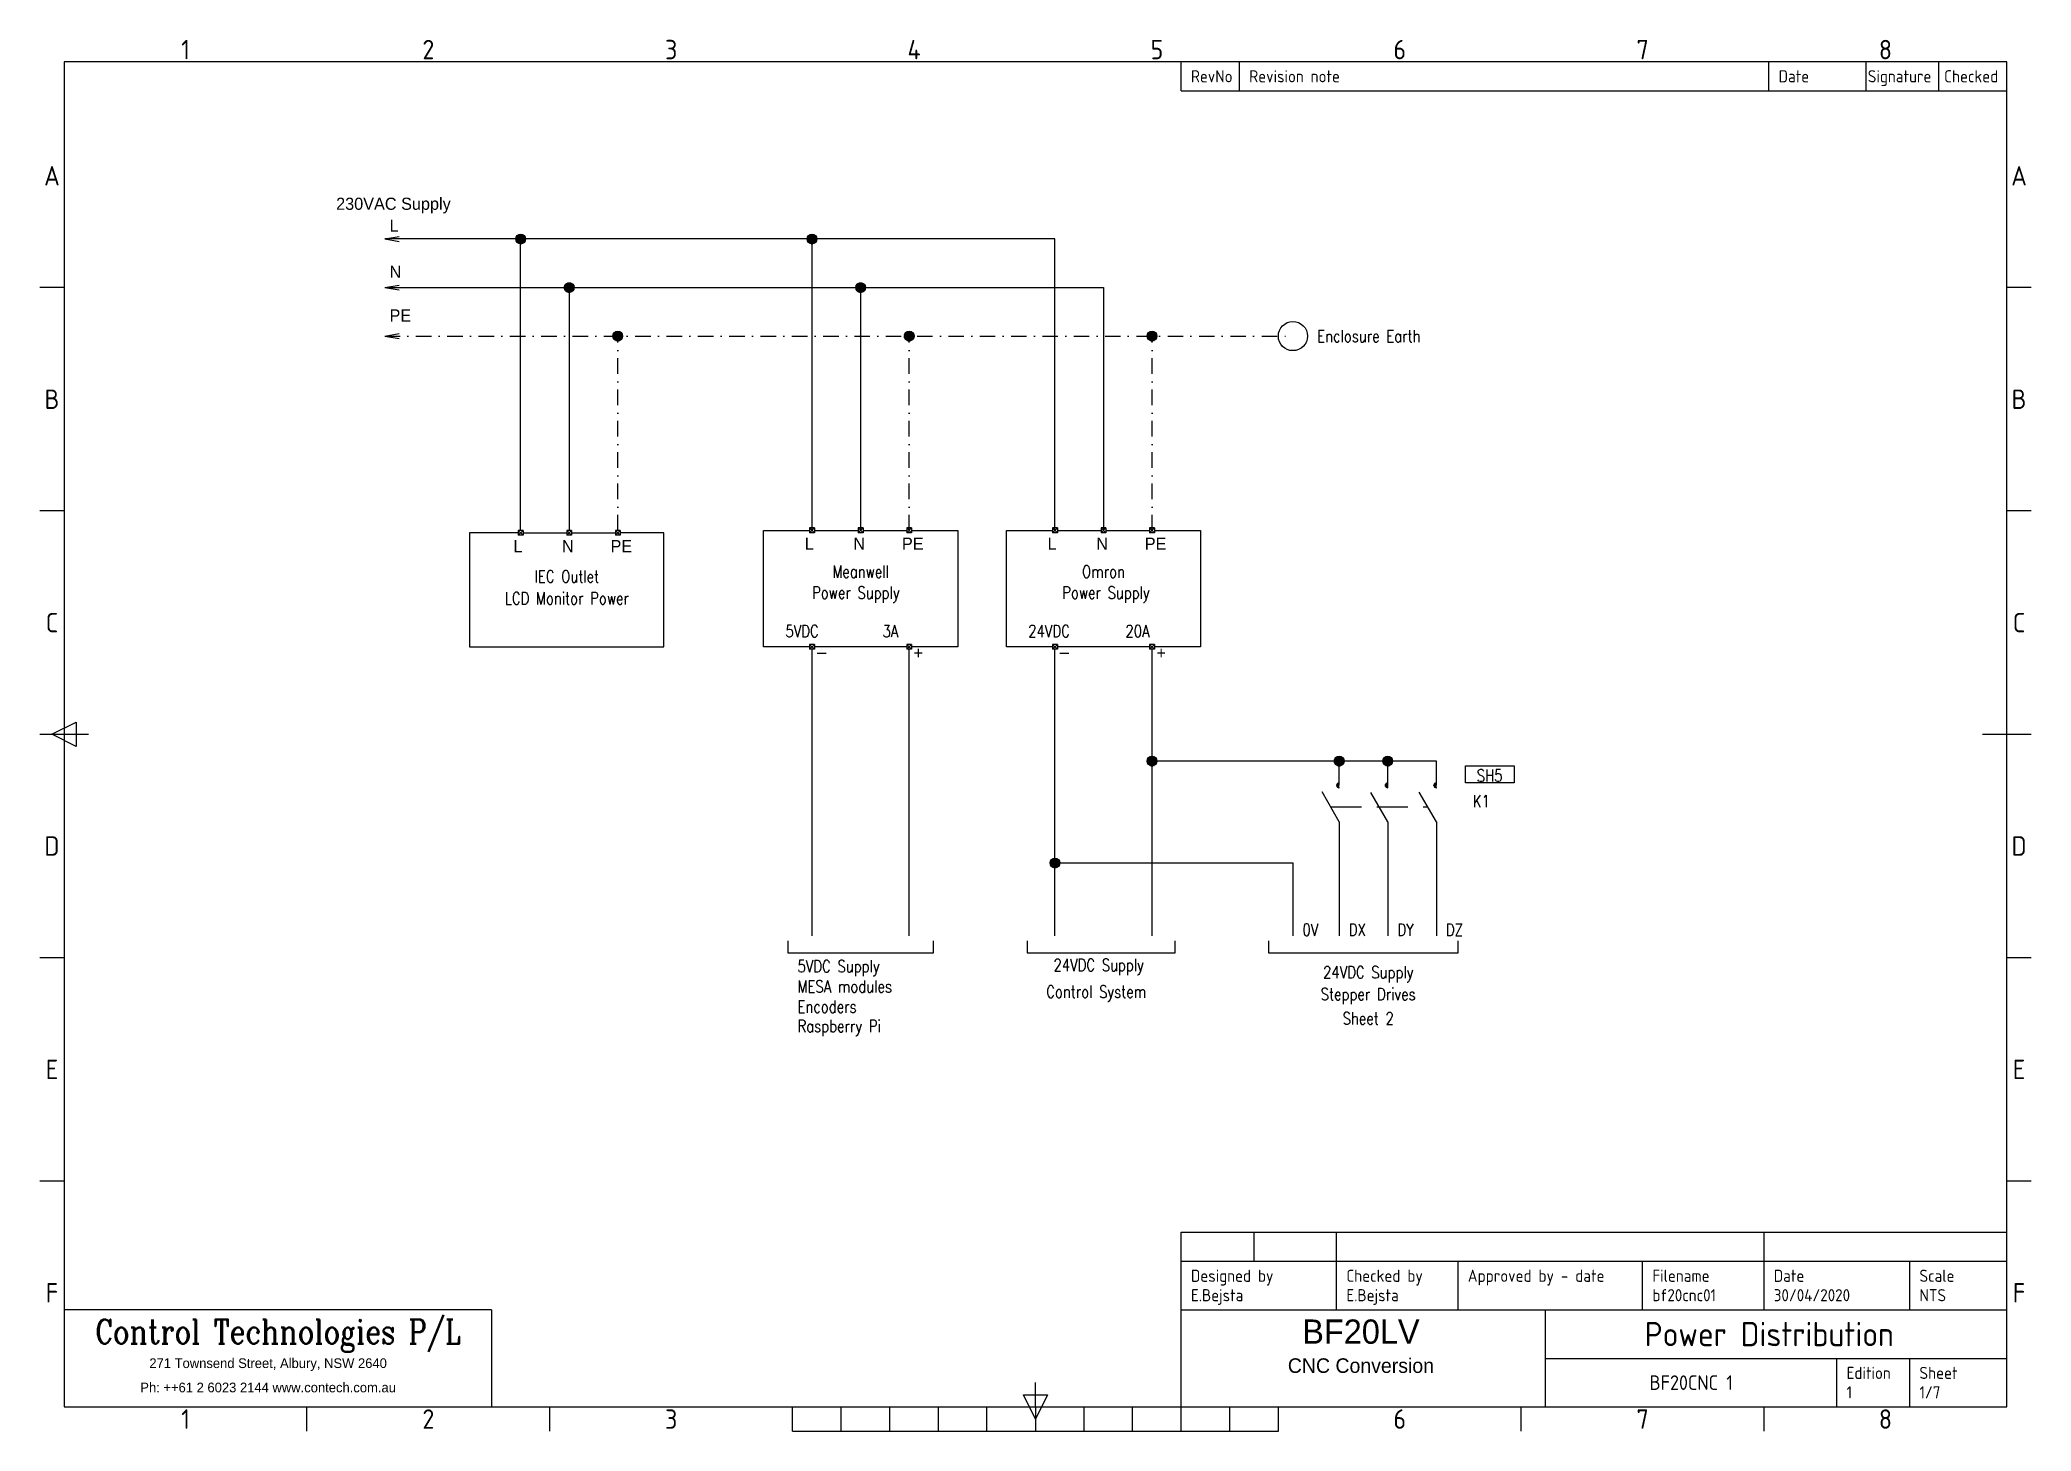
# Model space of a CAD drawing. Extents: x 5 to 415, y 5 to 292.
import ezdxf
from ezdxf.enums import TextEntityAlignment as Align

# ---------------------------------------------------------------- set-up
doc = ezdxf.new("R2010")
doc.units = 0
doc.linetypes.add('DASHDOT', pattern=[25.4, 12.7, -6.35, 0, -6.35])
doc.linetypes.add('DASHEDX2', pattern=[38.1, 25.4, -12.7])
doc.layers.get('0').update_dxf_attribs({"linetype": 'CONTINUOUS'})
for name, color, linetype in [('FRAME025', 7, 'CONTINUOUS'), ('FRAME050', 6, 'CONTINUOUS'), ('FRAME070', 5, 'CONTINUOUS')]:
    doc.layers.add(name, color=color, linetype=linetype)
doc.styles.add('ISOCP', font='isocp.shx')
doc.styles.add('ROMAN', font='romanc.shx', dxfattribs={"width": 0.8})
doc.styles.add('SIMPLEX', font='simplex.shx', dxfattribs={"width": 0.8})
pattern_1 = [(0, (242.531765, -47.25), (0, 0.0873125), [0.0635, -0.0238125]), (90, (242.531765, -47.25), (-0.0873125, 5e-18), [0.0635, -0.0238125])]

# ---------------------------------------------------------------- blocks, each defined once
blk = doc.blocks.new('CT_FRAME')
at = {"layer": 'FRAME050'}
for p, q in [((10, 240.5), (5, 240.5)), ((415, 240.5), (410, 240.5)), ((10, 194.5), (5, 194.5)), ((415, 194.5), (410, 194.5)), ((5, 148.5), (15, 148.5)), ((7.5, 148.5), (12.5, 151)), ((12.5, 146), (7.5, 148.5)), ((12.5, 151), (12.5, 146)), ((405, 148.5), (415, 148.5)), ((10, 102.5), (5, 102.5)), ((415, 102.5), (410, 102.5)), ((10, 56.5), (5, 56.5)), ((415, 56.5), (410, 56.5)), ((207.5, 12.5), (212.5, 12.5)), ((210, 7.5), (207.5, 12.5)), ((210, 10), (210, 15)), ((212.5, 12.5), (210, 7.5)), ((60, 5), (60, 10)), ((110, 5), (110, 10)), ((160, 5), (160, 10)), ((170, 5), (170, 10)), ((180, 5), (180, 10)), ((190, 5), (190, 10)), ((200, 5), (200, 10)), ((210, 10), (210, 5)), ((220, 5), (220, 10)), ((230, 5), (230, 10)), ((240, 5), (240, 10)), ((250, 5), (250, 10)), ((260, 5), (260, 10)), ((310, 5), (310, 10)), ((360, 5), (360, 10)), ((160, 5), (260, 5))]:
    blk.add_line(p, q, dxfattribs=at)
at = {"layer": 'FRAME070'}
for p, q in [((410, 287), (10, 287)), ((10, 287), (10, 10)), ((240, 281), (240, 287)), ((252, 281), (252, 287)), ((361, 281), (361, 287)), ((381, 281), (381, 287)), ((396, 281), (396, 287)), ((410, 10), (410, 287)), ((240, 281), (410, 281)), ((240, 46), (410, 46)), ((240, 40), (240, 46)), ((255, 40), (255, 46)), ((272, 40), (272, 46)), ((360, 40), (360, 46)), ((240, 40), (410, 40)), ((240, 10), (240, 40)), ((272, 30), (272, 40)), ((297, 30), (297, 40)), ((335, 30), (335, 40)), ((360, 30), (360, 40)), ((390, 30), (390, 40)), ((98, 30), (10, 30)), ((98, 30), (98, 10)), ((240, 30), (410, 30)), ((315, 10), (315, 30)), ((315, 20), (410, 20)), ((375, 10), (375, 20)), ((390, 10), (390, 20)), ((10, 10), (410, 10))]:
    blk.add_line(p, q, dxfattribs=at)
at = {"layer": 'FRAME025', "style": 'ISOCP'}
for s, p in [('RevNo', (242, 284)), ('Revision note', (254, 284)), ('Date', (363, 284)), ('Signature', (381.36, 284)), ('Checked', (397.08, 284)), ('Designed by', (242, 37)), ('Checked by', (274, 37)), ('Approved by - date', (299, 37)), ('Filename', (337, 37)), ('Date', (362, 37)), ('Scale', (392, 37)), ('Edition', (377, 17)), ('Sheet', (392, 17))]:
    blk.add_text(s, height=2.5, dxfattribs=at).set_placement(p, align=Align.MIDDLE_LEFT)
at = {"layer": 'FRAME025', "style": 'ROMAN', "width": 0.8}
blk.add_text('Control Technologies P/L', height=5, dxfattribs=at).set_placement((54, 28), align=Align.TOP_CENTER)
at = {"layer": 'FRAME025'}
for s, p in [('271 Townsend Street, Albury, NSW 2640', (52, 20)), ('Ph: ++61 2 6023 2144 www.contech.com.au', (52, 15))]:
    blk.add_text(s, height=2, dxfattribs=at).set_placement(p, align=Align.TOP_CENTER)
at = {"layer": 'FRAME025', "style": 'ISOCP', "flags": 8}
for tag, p in [('DESIGNED_BY', (242, 33)), ('CHECKED_BY', (274, 33)), ('APPROVED_BY_DATE', (299, 33)), ('FILENAME', (337, 33)), ('DATE', (362, 33)), ('SCALE', (392, 33)), ('EDITION', (377, 13)), ('SHEET', (392, 13))]:
    blk.add_attdef(tag, text='', height=2.5, dxfattribs=at).set_placement(p, align=Align.MIDDLE_LEFT)
at = {"layer": 'FRAME050', "style": 'ISOCP'}
for s, p in [('1', (35, 289.5)), ('2', (85, 289.5)), ('3', (135, 289.5)), ('4', (185, 289.5)), ('5', (235, 289.5)), ('6', (285, 289.5)), ('7', (335, 289.5)), ('8', (385, 289.5)), ('A', (7.5, 263.5)), ('A', (412.5, 263.5)), ('B', (7.5, 217.5)), ('B', (412.5, 217.5)), ('C', (7.5, 171.5)), ('C', (412.5, 171.5)), ('D', (7.5, 125.5)), ('D', (412.5, 125.5)), ('E', (7.5, 79.5)), ('E', (412.5, 79.5)), ('F', (7.5, 33.5)), ('F', (412.5, 33.5)), ('1', (35, 7.5)), ('2', (85, 7.5)), ('3', (135, 7.5)), ('6', (285, 7.5)), ('7', (335, 7.5)), ('8', (385, 7.5))]:
    blk.add_text(s, height=4, dxfattribs=at).set_placement(p, align=Align.MIDDLE)
at = {"layer": 'FRAME050', "flags": 8}
for tag, height, p in [('OWNER_1', 5, (277, 23)), ('OWNER_2', 3, (277, 17)), ('OWNER_3', 3, (277, 12))]:
    blk.add_attdef(tag, text='', height=height, dxfattribs=at).set_placement(p, align=Align.CENTER)
at = {"layer": 'FRAME050', "style": 'ISOCP', "flags": 8}
for tag, height, p in [('TITLE', 5, (362.5, 25)), ('DRAWING_NUMBER', 3, (345, 15))]:
    blk.add_attdef(tag, text='', height=height, dxfattribs=at).set_placement(p, align=Align.MIDDLE)

msp = doc.modelspace()

# ---------------------------------------------------------------- hatches: boundary and pattern name
at = {"linetype": 'Continuous'}
h = msp.add_hatch(dxfattribs=at)
h.set_pattern_fill('ANGLE', color=256, scale=0.0125, style=0)
h.set_pattern_definition([(0, (14, 20.5), (0, 0.0873125), [0.0635, -0.0238125]), (90, (14, 20.5), (-0.0873125, 5e-18), [0.0635, -0.0238125])])
h.paths.add_polyline_path([(105, 250.5, 1), (103, 250.5, 1)])
h = msp.add_hatch(dxfattribs=at)
h.set_pattern_fill('ANGLE', color=256, scale=0.0125, style=0)
h.set_pattern_definition([(0, (74, 20.5), (0, 0.0873125), [0.0635, -0.0238125]), (90, (74, 20.5), (-0.0873125, 5e-18), [0.0635, -0.0238125])])
h.paths.add_polyline_path([(165, 250.5, 1), (163, 250.5, 1)])
h = msp.add_hatch(dxfattribs=at)
h.set_pattern_fill('ANGLE', color=256, scale=0.0125, style=0)
h.set_pattern_definition([(0, (24, 10.5), (0, 0.0873125), [0.0635, -0.0238125]), (90, (24, 10.5), (-0.0873125, 5e-18), [0.0635, -0.0238125])])
h.paths.add_polyline_path([(115, 240.5, 1), (113, 240.5, 1)])
h = msp.add_hatch(dxfattribs=at)
h.set_pattern_fill('ANGLE', color=256, scale=0.0125, style=0)
h.set_pattern_definition([(0, (84, 10.5), (0, 0.0873125), [0.0635, -0.0238125]), (90, (84, 10.5), (-0.0873125, 5e-18), [0.0635, -0.0238125])])
h.paths.add_polyline_path([(175, 240.5, 1), (173, 240.5, 1)])
h = msp.add_hatch(dxfattribs=at)
h.set_pattern_fill('ANGLE', color=256, scale=0.0125, style=0)
h.set_pattern_definition([(0, (34, 0.5), (0, 0.0873125), [0.0635, -0.0238125]), (90, (34, 0.5), (-0.0873125, 5e-18), [0.0635, -0.0238125])])
h.paths.add_polyline_path([(125, 230.5, 1), (123, 230.5, 1)])
h = msp.add_hatch(dxfattribs=at)
h.set_pattern_fill('ANGLE', color=256, scale=0.0125, style=0)
h.set_pattern_definition([(0, (94, 0.5), (0, 0.0873125), [0.0635, -0.0238125]), (90, (94, 0.5), (-0.0873125, 5e-18), [0.0635, -0.0238125])])
h.paths.add_polyline_path([(185, 230.5, 1), (183, 230.5, 1)])
h = msp.add_hatch(dxfattribs=at)
h.set_pattern_fill('ANGLE', color=256, scale=0.0125, style=0)
h.set_pattern_definition([(0, (144, 0.5), (0, 0.0873125), [0.0635, -0.0238125]), (90, (144, 0.5), (-0.0873125, 5e-18), [0.0635, -0.0238125])])
h.paths.add_polyline_path([(235, 230.5, 1), (233, 230.5, 1)])
h = msp.add_hatch(dxfattribs=at)
h.set_pattern_fill('ANGLE', color=256, scale=0.0125, style=0)
h.set_pattern_definition([(0, (144, -87), (0, 0.0873125), [0.0635, -0.0238125]), (90, (144, -87), (-0.0873125, 5e-18), [0.0635, -0.0238125])])
h.paths.add_polyline_path([(235, 143, 1), (233, 143, 1)])
h = msp.add_hatch(dxfattribs=at)
h.set_pattern_fill('ANGLE', color=256, scale=0.0125, style=0)
h.set_pattern_definition([(0, (182.531765, -87), (0, 0.0873125), [0.0635, -0.0238125]), (90, (182.531765, -87), (-0.0873125, 5e-18), [0.0635, -0.0238125])])
h.paths.add_polyline_path([(273.53, 143, 1), (271.53, 143, 1)])
h = msp.add_hatch(dxfattribs=at)
h.set_pattern_fill('ANGLE', color=256, scale=0.0125, style=0)
h.set_pattern_definition([(0, (192.531765, -87), (0, 0.0873125), [0.0635, -0.0238125]), (90, (192.531765, -87), (-0.0873125, 5e-18), [0.0635, -0.0238125])])
h.paths.add_polyline_path([(283.53, 143, 1), (281.53, 143, 1)])
h = msp.add_hatch()
h.set_pattern_fill('ANGLE', color=256, scale=0.0125, style=0)
h.set_pattern_definition(pattern_1)
h.paths.add_polyline_path([(272.53, 137.5), (272.53, 138.5, 1)])
h = msp.add_hatch()
h.set_pattern_fill('ANGLE', color=256, scale=0.0125, style=0)
h.set_pattern_definition(pattern_1)
h.paths.add_polyline_path([(282.53, 138.5, 1), (282.53, 137.5)])
h = msp.add_hatch()
h.set_pattern_fill('ANGLE', color=256, scale=0.0125, style=0)
h.set_pattern_definition(pattern_1)
h.paths.add_polyline_path([(292.53, 138.5, 1), (292.53, 137.5)])
h = msp.add_hatch(dxfattribs=at)
h.set_pattern_fill('ANGLE', color=256, scale=0.0125, style=0)
h.set_pattern_definition([(0, (124, -123), (0, 0.0873125), [0.0635, -0.0238125]), (90, (124, -123), (-0.0873125, 5e-18), [0.0635, -0.0238125])])
h.paths.add_polyline_path([(213, 122, 1), (215, 122, 1)])

# ---------------------------------------------------------------- linework, layer by layer
at = {"linetype": 'DASHEDX2'}
for p, q in [((76, 250.5), (79, 251)), ((76, 250.5), (79, 250)), ((76, 240.5), (79, 241)), ((76, 240.5), (79, 240)), ((76, 230.5), (79, 231)), ((76, 230.5), (79, 230))]:
    msp.add_line(p, q, dxfattribs=at)
at = {"linetype": 'Continuous'}
for p, q in [((214, 250.5), (76, 250.5)), ((164, 190.5), (164, 250.5)), ((214, 190.5), (214, 250.5)), ((114, 240.5), (114, 190.5)), ((103.5, 190), (93.5, 190)), ((93.5, 190), (93.5, 166.5)), ((133.5, 190), (124.5, 190)), ((133.5, 166.5), (133.5, 190)), ((93.5, 166.5), (133.5, 166.5)), ((164, 107), (164, 166)), ((184, 107), (184, 166)), ((214, 107), (214, 166)), ((234, 107), (234, 166)), ((292.53, 143), (234, 143)), ((272.53, 138), (272.53, 143)), ((282.53, 138), (282.53, 143)), ((292.53, 138), (292.53, 143)), ((272.53, 130.5), (272.53, 107)), ((282.53, 130.5), (282.53, 107)), ((292.53, 130.5), (292.53, 107)), ((214, 122), (263, 122)), ((263, 122), (263, 107)), ((159, 106), (159, 103.5)), ((159, 103.5), (189, 103.5)), ((189, 103.5), (189, 106)), ((208.25, 106), (208.25, 103.5)), ((208.25, 103.5), (238.75, 103.5)), ((238.75, 103.5), (238.75, 106)), ((258, 106), (258, 103.5)), ((258, 103.5), (297, 103.5)), ((297, 103.5), (297, 106))]:
    msp.add_line(p, q, dxfattribs=at)
for p, q in [((104, 190.5), (104, 250.5)), ((76, 240.5), (224, 240.5)), ((272.53, 130.5), (269, 136.62)), ((282.53, 130.5), (279.07, 136.49)), ((292.53, 130.5), (288.99, 136.61))]:
    msp.add_line(p, q)
at = {"linetype": 'ByBlock'}
for p, q in [((174, 240.5), (174, 190.5)), ((224, 240.5), (224, 190.5)), ((103.5, 190.5), (103.5, 189.5)), ((104.5, 190.5), (103.5, 190.5)), ((103.5, 190.5), (104.5, 189.5)), ((104.5, 190.5), (103.5, 189.5)), ((104.5, 189.5), (103.5, 189.5)), ((104.5, 190.5), (104.5, 189.5)), ((113.5, 190.5), (113.5, 189.5)), ((114.5, 190.5), (113.5, 190.5)), ((113.5, 190.5), (114.5, 189.5)), ((114.5, 190.5), (113.5, 189.5)), ((114.5, 189.5), (113.5, 189.5)), ((114.5, 190.5), (114.5, 189.5)), ((123.5, 190.5), (123.5, 189.5)), ((124.5, 190.5), (123.5, 190.5)), ((123.5, 190.5), (124.5, 189.5)), ((124.5, 190.5), (123.5, 189.5)), ((124.5, 189.5), (123.5, 189.5)), ((124.5, 190.5), (124.5, 189.5)), ((163.5, 191), (163.5, 190)), ((164.5, 191), (163.5, 191)), ((163.5, 191), (164.5, 190)), ((164.5, 191), (163.5, 190)), ((164.5, 190), (163.5, 190)), ((164.5, 191), (164.5, 190)), ((173.5, 191), (173.5, 190)), ((174.5, 191), (173.5, 191)), ((173.5, 191), (174.5, 190)), ((174.5, 191), (173.5, 190)), ((174.5, 190), (173.5, 190)), ((174.5, 191), (174.5, 190)), ((183.5, 191), (183.5, 190)), ((184.5, 191), (183.5, 191)), ((183.5, 191), (184.5, 190)), ((184.5, 191), (183.5, 190)), ((184.5, 190), (183.5, 190)), ((184.5, 191), (184.5, 190)), ((213.5, 191), (213.5, 190)), ((214.5, 191), (213.5, 191)), ((213.5, 191), (214.5, 190)), ((214.5, 191), (213.5, 190)), ((214.5, 190), (213.5, 190)), ((214.5, 191), (214.5, 190)), ((223.5, 191), (223.5, 190)), ((224.5, 191), (223.5, 191)), ((223.5, 191), (224.5, 190)), ((224.5, 191), (223.5, 190)), ((224.5, 190), (223.5, 190)), ((224.5, 191), (224.5, 190)), ((233.5, 191), (233.5, 190)), ((234.5, 191), (233.5, 191)), ((233.5, 191), (234.5, 190)), ((234.5, 191), (233.5, 190)), ((234.5, 190), (233.5, 190)), ((234.5, 191), (234.5, 190)), ((164.5, 167), (163.5, 166)), ((163.5, 167), (164.5, 166)), ((164.5, 167), (163.5, 167)), ((163.5, 167), (163.5, 166)), ((164.5, 166), (163.5, 166)), ((164.5, 167), (164.5, 166)), ((184.5, 167), (183.5, 166)), ((183.5, 167), (184.5, 166)), ((184.5, 167), (183.5, 167)), ((183.5, 167), (183.5, 166)), ((184.5, 166), (183.5, 166)), ((184.5, 167), (184.5, 166)), ((214.5, 167), (213.5, 166)), ((213.5, 167), (214.5, 166)), ((214.5, 167), (213.5, 167)), ((213.5, 167), (213.5, 166)), ((214.5, 166), (213.5, 166)), ((214.5, 167), (214.5, 166)), ((234.5, 167), (233.5, 166)), ((233.5, 167), (234.5, 166)), ((234.5, 167), (233.5, 167)), ((233.5, 167), (233.5, 166)), ((234.5, 166), (233.5, 166)), ((234.5, 167), (234.5, 166))]:
    msp.add_line(p, q, dxfattribs=at)
at = {"linetype": 'DASHDOT', "ltscale": 0.25}
for p, q in [((76, 230.5), (263, 230.5)), ((124, 190.5), (124, 230.5)), ((184, 190.5), (184, 230.5)), ((234, 190.5), (234, 230.5))]:
    msp.add_line(p, q, dxfattribs=at)
at = {"linetype": 'DASHEDX2', "ltscale": 0.25}
msp.add_line((270.77, 133.56), (290.76, 133.56), dxfattribs=at)
for points in [[(104.5, 190), (113.5, 190)], [(114.5, 190), (123.5, 190)], [(163.5, 166.5), (154, 166.5), (154, 190.5), (163.5, 190.5)], [(164.5, 190.5), (173.5, 190.5)], [(174.5, 190.5), (183.5, 190.5)], [(184.5, 190.5), (194, 190.5), (194, 166.5), (184.5, 166.5)], [(213.5, 166.5), (204, 166.5), (204, 190.5), (213.5, 190.5)], [(214.5, 190.5), (223.5, 190.5)], [(224.5, 190.5), (233.5, 190.5)], [(234.5, 190.5), (244, 190.5), (244, 166.5), (234.5, 166.5)], [(183.5, 166.5), (164.5, 166.5)], [(233.5, 166.5), (214.5, 166.5)]]:
    msp.add_lwpolyline(points)
at = {"linetype": 'Continuous'}
msp.add_lwpolyline([(298.53, 142), (308.53, 142), (308.53, 138.5), (298.53, 138.5)], close=True, dxfattribs=at)
for centre in [(104, 250.5), (164, 250.5), (114, 240.5), (174, 240.5), (124, 230.5), (184, 230.5), (234, 230.5), (234, 143), (272.53, 143), (282.53, 143), (214, 122)]:
    msp.add_circle(centre, 1)
msp.add_circle((263, 230.5), 3, dxfattribs=at)
for centre in [(272.53, 138), (282.53, 138), (292.53, 138)]:
    msp.add_arc(centre, 0.5, 90, 270)

# ---------------------------------------------------------------- block references
ref = msp.add_blockref('CT_FRAME', (0, 0))
ref.add_attrib('DRAWING_NUMBER', 'BF20CNC 1', dxfattribs={"layer": 'FRAME050', "height": 3, "style": 'ISOCP', "flags": 8}).set_placement((345, 15), align=Align.MIDDLE)
ref.add_attrib('FILENAME', 'bf20cnc01', dxfattribs={"layer": 'FRAME025', "height": 2.5, "style": 'ISOCP', "flags": 8}).set_placement((337, 33), align=Align.MIDDLE_LEFT)
ref.add_attrib('CHECKED_BY', 'E.Bejsta', dxfattribs={"layer": 'FRAME025', "height": 2.5, "style": 'ISOCP', "flags": 8}).set_placement((274, 33), align=Align.MIDDLE_LEFT)
ref.add_attrib('OWNER_1', 'BF20LV', dxfattribs={"layer": 'FRAME050', "height": 5, "flags": 8}).set_placement((277, 23), align=Align.CENTER)
ref.add_attrib('OWNER_2', 'CNC Conversion', dxfattribs={"layer": 'FRAME050', "height": 3, "flags": 8}).set_placement((277, 17), align=Align.CENTER)
ref.add_attrib('DESIGNED_BY', 'E.Bejsta', dxfattribs={"layer": 'FRAME025', "height": 2.5, "style": 'ISOCP', "flags": 8}).set_placement((242, 33), align=Align.MIDDLE_LEFT)
ref.add_attrib('DATE', '30/04/2020', dxfattribs={"layer": 'FRAME025', "height": 2.5, "style": 'ISOCP', "flags": 8}).set_placement((362, 33), align=Align.MIDDLE_LEFT)
ref.add_attrib('TITLE', 'Power Distribution ', dxfattribs={"layer": 'FRAME050', "height": 5, "style": 'ISOCP', "flags": 8}).set_placement((362.5, 25), align=Align.MIDDLE)
ref.add_attrib('SCALE', 'NTS', dxfattribs={"layer": 'FRAME025', "height": 2.5, "style": 'ISOCP', "flags": 8}).set_placement((392, 33), align=Align.MIDDLE_LEFT)
ref.add_attrib('EDITION', '1', dxfattribs={"layer": 'FRAME025', "height": 2.5, "style": 'ISOCP', "flags": 8}).set_placement((377, 13), align=Align.MIDDLE_LEFT)
ref.add_attrib('SHEET', '1/7', dxfattribs={"layer": 'FRAME025', "height": 2.5, "style": 'ISOCP', "flags": 8}).set_placement((392, 13), align=Align.MIDDLE_LEFT)

# ---------------------------------------------------------------- texts
at = {"linetype": 'ByBlock'}
for s, p in [('230VAC Supply', (66, 256.5)), ('L', (162.5, 186.5)), ('N', (172.5, 186.5)), ('PE', (182.5, 186.5)), ('L', (212.5, 186.5)), ('N', (222.5, 186.5)), ('PE', (232.5, 186.5)), ('L', (102.5, 186)), ('N', (112.5, 186)), ('PE', (122.5, 186)), ('_', (165.03, 165.78)), ('+', (184.9, 164.01)), ('_', (215.03, 165.78)), ('+', (234.9, 164.01))]:
    msp.add_text(s, height=2.5, dxfattribs=at).set_placement(p)
at = {"linetype": 'Continuous'}
for s, p in [('L', (77, 252)), ('N', (77, 242.5)), ('PE', (77, 233.5))]:
    msp.add_text(s, height=2.5, dxfattribs=at).set_placement(p)
at = {"linetype": 'Continuous', "style": 'SIMPLEX', "width": 0.8}
msp.add_text('Enclosure Earth', height=2.5, dxfattribs=at).set_placement((268, 230.5), align=Align.MIDDLE_LEFT)
at = {"linetype": 'DASHDOT', "style": 'SIMPLEX', "width": 0.8}
for s, p in [('IEC Outlet', (113.5, 179)), ('Meanwell', (174, 180)), ('Omron', (224, 180)), ('LCD Monitor Power', (113.5, 174.5)), ('Power Supply', (173, 175.67)), ('Power Supply', (224.5, 175.67))]:
    msp.add_text(s, height=2.5, dxfattribs=at).set_placement(p, align=Align.BOTTOM_CENTER)
for s, p in [('5VDC', (158.5, 168.5)), ('3A', (178.5, 168.5)), ('24VDC', (208.5, 168.5)), ('20A', (228.5, 168.5))]:
    msp.add_text(s, height=2.5, dxfattribs=at).set_placement(p)
at = {"linetype": 'Continuous', "style": 'SIMPLEX', "width": 0.8}
msp.add_text('SH5', height=2.5, dxfattribs=at).set_placement((303.5, 140), align=Align.MIDDLE_CENTER)
at = {"style": 'SIMPLEX', "width": 0.8}
for s, p in [('K1', (300.03, 133.5)), ('5VDC Supply', (161, 99.5)), ('MESA modules', (161, 95.33))]:
    msp.add_text(s, height=2.5, dxfattribs=at).set_placement(p)
at = {"linetype": 'Continuous', "style": 'SIMPLEX', "width": 0.8}
for s, p in [('0V', (264.97, 107)), ('DX', (274.5, 107)), ('DY', (284.5, 107)), ('DZ', (294.5, 107))]:
    msp.add_text(s, height=2.5, dxfattribs=at).set_placement(p)
at = {"linetype": 'ByBlock', "style": 'SIMPLEX', "width": 0.8}
for s, p in [('24VDC Supply', (223, 99)), ('24VDC Supply', (278.5, 97.5)), ('Control System', (222.5, 93.5)), ('Stepper Drives', (278.5, 93)), ('Sheet 2', (278.5, 88))]:
    msp.add_text(s, height=2.5, dxfattribs=at).set_placement(p, align=Align.BOTTOM_CENTER)
for s, p in [('Encoders', (161, 91.17)), ('Raspberry Pi', (161, 87.17))]:
    msp.add_text(s, height=2.5, dxfattribs=at).set_placement(p)

doc.saveas('drawing.dxf')
